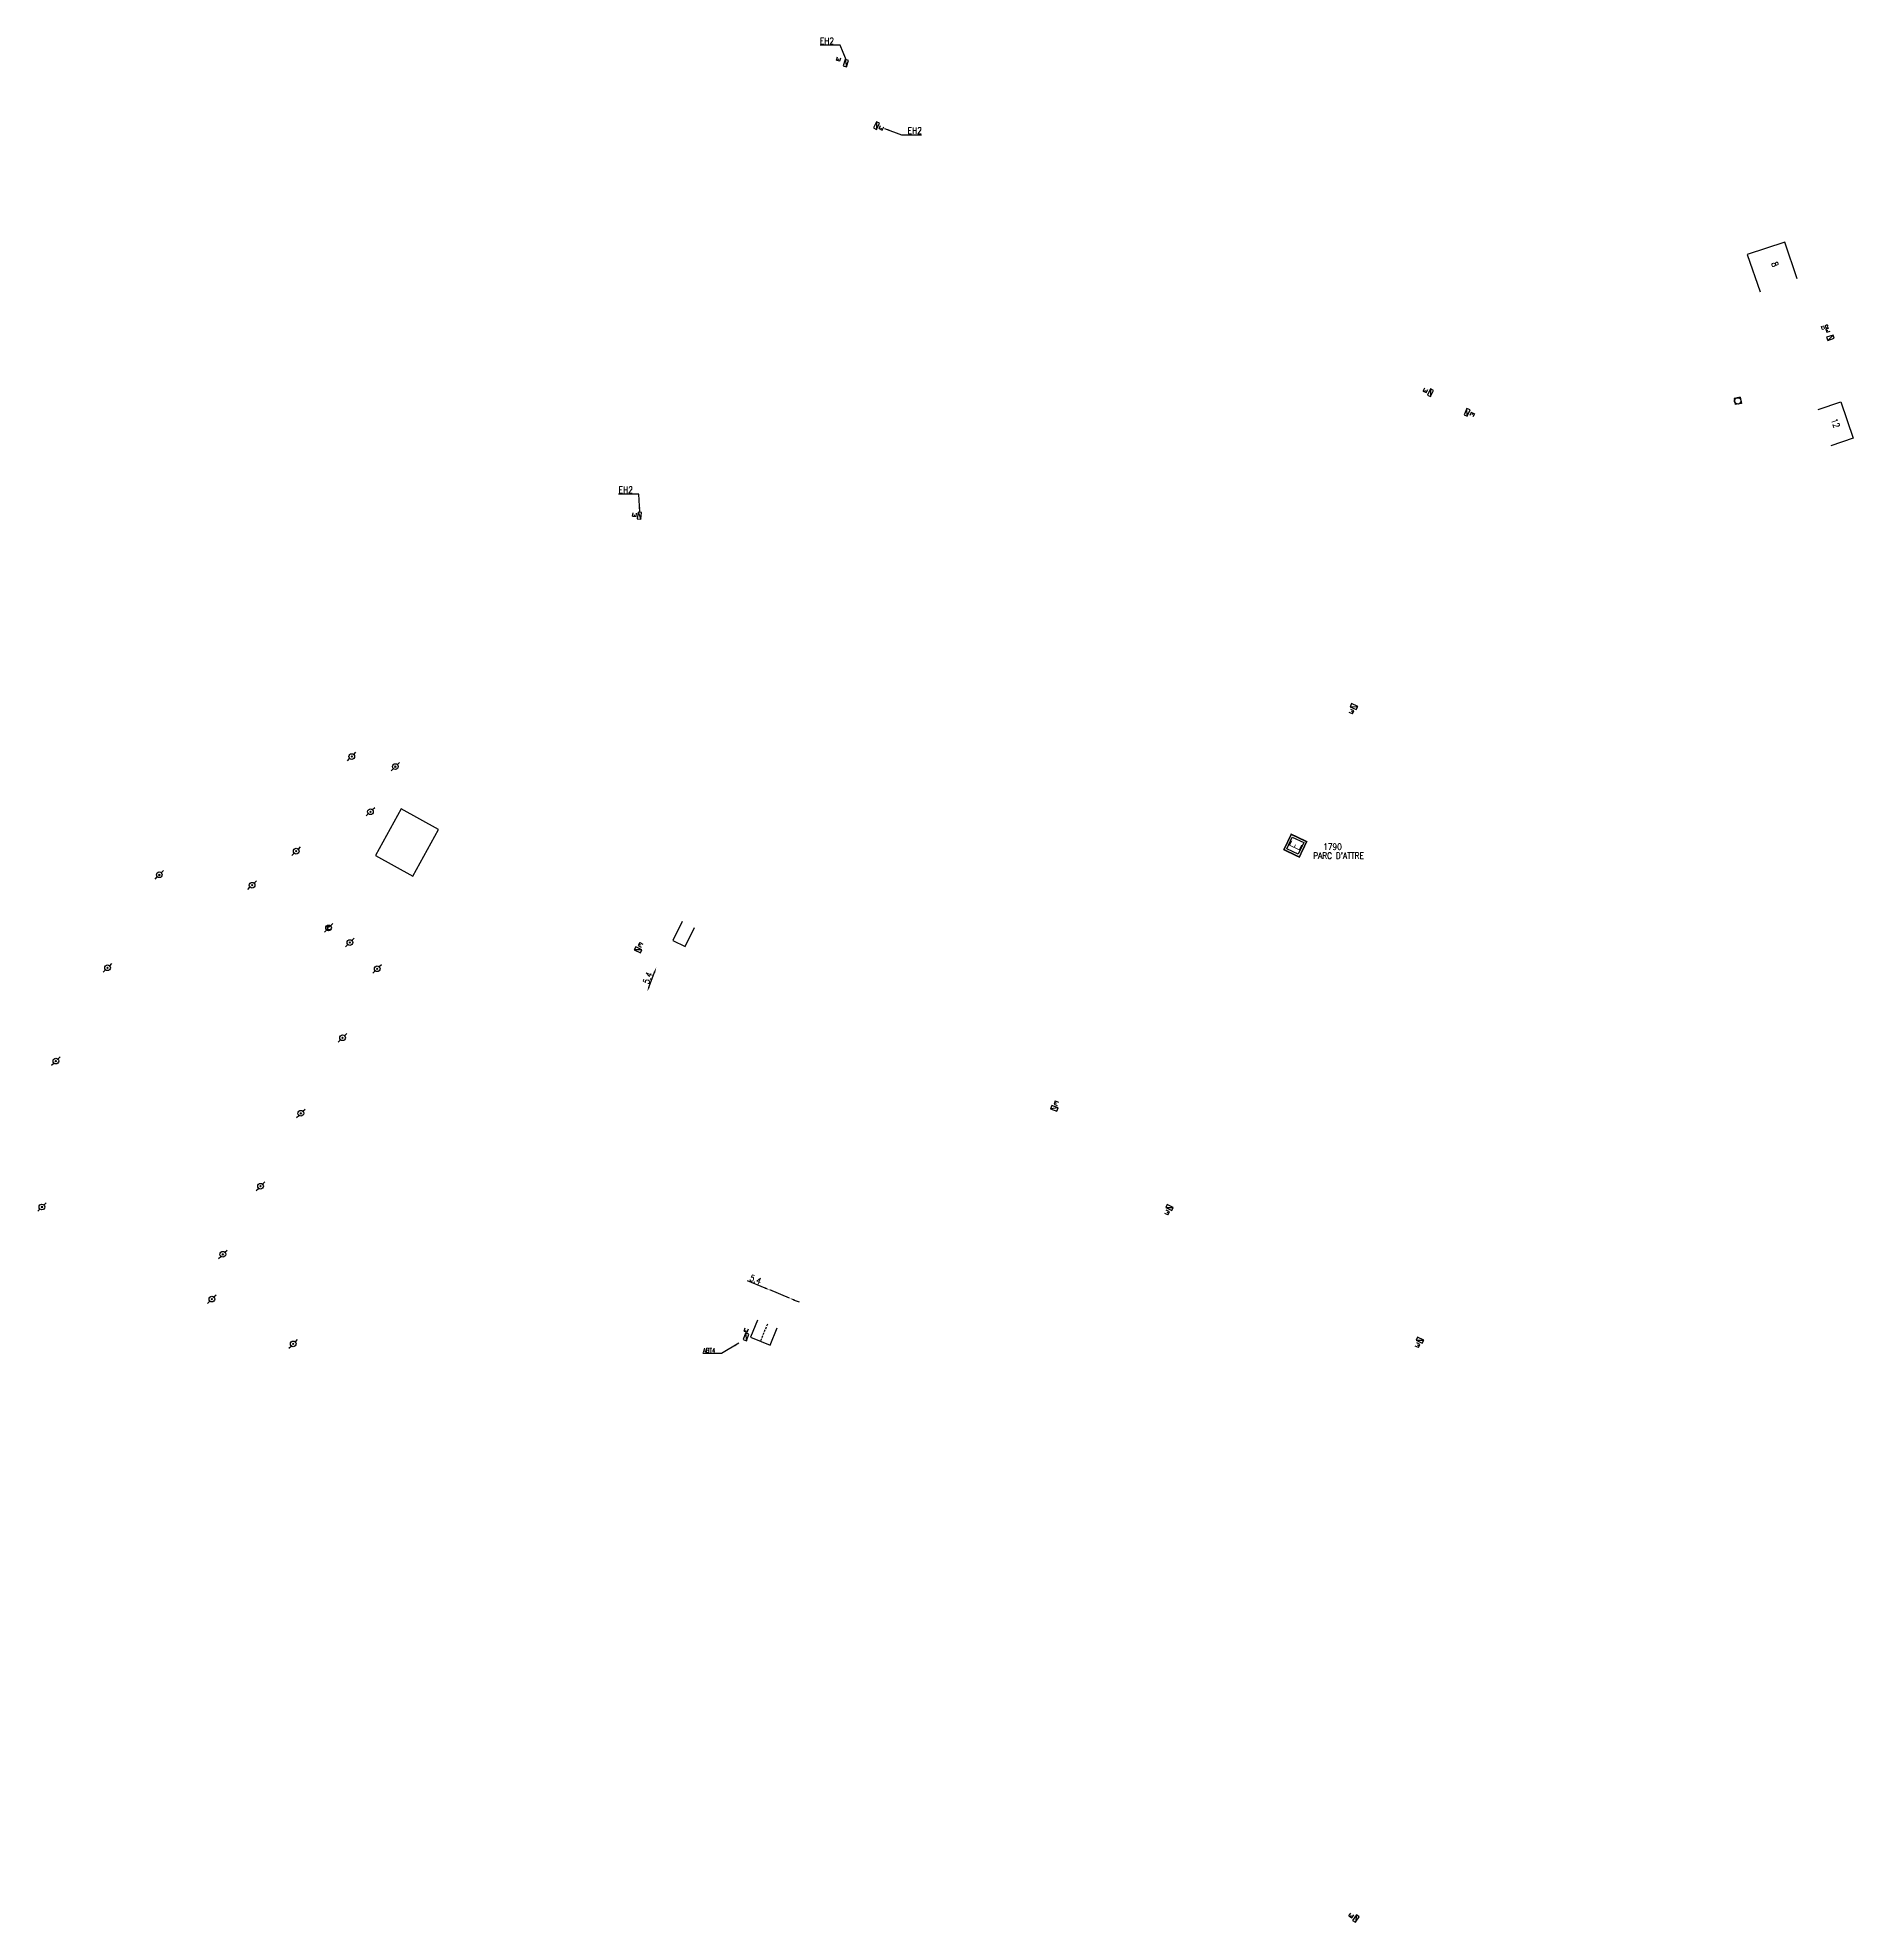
# Model space of a CAD drawing. Header units: millimetres. Extents: x 115000 to 115903, y 121012 to 121922.
# Drawn here: x 115477.2 to 115902.9, y 121472.3 to 121914.1 of the extents above; entities that cross this region are included whole.
import ezdxf
from ezdxf.enums import TextEntityAlignment as Align

# ---------------------------------------------------------------- set-up
doc = ezdxf.new("R2010")
doc.units = ezdxf.units.MM
doc.header["$PDMODE"] = 34
doc.linetypes.add('DASHED', pattern=[0.75, 0.5, -0.25])
doc.layers.get('0').update_dxf_attribs({"linetype": 'CONTINUOUS'})
doc.layers.get('DEFPOINTS').update_dxf_attribs({"linetype": 'CONTINUOUS'})
for name, color, linetype in [('M_200', 7, 'CONTINUOUS'), ('W0001', 6, 'DASHED'), ('W0008', 7, 'CONTINUOUS'), ('W0100', 7, 'CONTINUOUS'), ('W0104', 1, 'CONTINUOUS'), ('W0420', 7, 'CONTINUOUS'), ('W0430', 7, 'CONTINUOUS'), ('w0471', 7, 'CONTINUOUS'), ('W0473', 7, 'CONTINUOUS'), ('w0991', 7, 'CONTINUOUS')]:
    doc.layers.add(name, color=color, linetype=linetype)
doc.styles.add('M_ROMANS', font='ROMANS.shx', dxfattribs={"width": 0.75})
doc.styles.get("Standard").update_dxf_attribs({"font": 'romans.shx', "width": 0.85})
doc.dimstyles.get("Standard").update_dxf_attribs({"dimtxt": 1.5, "dimasz": 1.2, "dimexe": 0.625, "dimexo": 0.625, "dimgap": 0.25, "dimtad": 1, "dimdec": 1, "dimzin": 0, "dimdsep": 46, "dimtxsty": 'Standard', "dimcen": -0.5, "dimadec": 0, "dimazin": 0, "dimtfac": 1, "dimtdec": 1, "dimtmove": 0, "dimatfit": 3, "dimfxl": 0, "dimtolj": 1, "dimtzin": 0, "dimarcsym": 0})

# ---------------------------------------------------------------- blocks, each defined once
blk = doc.blocks.new('T471')
for p, q in [((-0.333334, 0.333334), (-0.333334, -0.333334)), ((-0.333334, 0.333334), (0.333334, 0.333334)), ((-0.333334, 0), (0, 0)), ((0.500001, 0.500001), (1.000002, 1.000002)), ((-0.500001, -0.500001), (-1.000002, -1.000002)), ((-0.333334, -0.333334), (0.333334, -0.333334))]:
    blk.add_line(p, q)
blk.add_ellipse((0, 0), major_axis=(0.471405, 0.471405), ratio=1, start_param=5.4977871438, end_param=11.780972451)
blk = doc.blocks.new('*U3')
at = {"flags": 128}
for points in [[(0.8, 0.8), (-0.8, 0.8)], [(-0.8, 0.8), (-0.8, 0)], [(0.8, 0.8), (-0.8, 0)], [(-0.8, 0), (0.8, 0)], [(-0.3, 1.96), (0.5, 1.96)], [(-0.3, 1.96), (-0.3, 1.16)], [(-0.3, 1.56), (0.1, 1.56)], [(-0.3, 1.16), (0.5, 1.16)], [(0.8, 0), (0.8, 0.8)]]:
    blk.add_lwpolyline(points, dxfattribs=at)
blk = doc.blocks.new('*U4')
at = {"flags": 128}
for points in [[(0.8, 0.8), (-0.8, 0.8)], [(-0.8, 0.8), (-0.8, 0)], [(0.8, 0.8), (-0.8, 0)], [(-0.8, 0), (0.8, 0)], [(0.8, 0), (0.8, 0.8)], [(-0.37, -0.44), (0.43, -0.44)], [(-0.37, -0.44), (-0.37, -1.24)], [(-0.37, -0.84), (0.03, -0.84)], [(-0.37, -1.24), (0.43, -1.24)]]:
    blk.add_lwpolyline(points, dxfattribs=at)
blk = doc.blocks.new('*U5')
at = {"flags": 128}
for points in [[(0.8, 0.8), (-0.8, 0.8)], [(-0.8, 0.8), (-0.8, 0)], [(0.8, 0.8), (-0.8, 0)], [(-0.8, 0), (0.8, 0)], [(0.1, 2.71), (0.9, 2.71)], [(0.1, 2.71), (0.1, 1.91)], [(0.1, 2.31), (0.5, 2.31)], [(0.1, 1.91), (0.9, 1.91)], [(0.8, 0), (0.8, 0.8)]]:
    blk.add_lwpolyline(points, dxfattribs=at)
blk = doc.blocks.new('M_200_56')
at = {"color": 0, "linetype": 'Continuous', "const_width": 0.35, "flags": 128}
blk.add_lwpolyline([(2, 2), (2, -2), (-2, -2), (-2, 2)], close=True, dxfattribs=at)
at = {"color": 0, "linetype": 'Continuous'}
blk.add_lwpolyline([(-1.5, 1.5), (1.5, 1.5), (1.5, -1.5), (-1.5, -1.5)], close=True, dxfattribs=at)
at = {"color": 0, "linetype": 'Continuous', "width": 0.85}
blk.add_text('E', height=2.5, dxfattribs=at).set_placement((0, 0), align=Align.MIDDLE_CENTER)
for tag, p in [('NUM', (0, 15.06)), ('NOM', (0, 8.65))]:
    blk.add_attdef(tag, text='', height=4, dxfattribs=at).set_placement(p, align=Align.MIDDLE)
at = {"color": 0, "linetype": 'Continuous', "style": 'M_ROMANS', "width": 0.75, "flags": 3}
for tag, p in [('DEF_LEG', (-0.13, -4.99)), ('DEF_COUP', (-0.13, -7.49)), ('DEF_TYPE', (-0.13, -9.99))]:
    blk.add_attdef(tag, text='', height=1.2, dxfattribs=at).set_placement(p, align=Align.MIDDLE)
blk = doc.blocks.new('*U6')
at = {"flags": 128}
for points in [[(0.8, 0.8), (-0.8, 0.8)], [(-0.8, 0.8), (-0.8, 0)], [(0.8, 0.8), (-0.8, 0)], [(-0.8, 0), (0.8, 0)], [(-0.4, 2.69), (0.4, 2.69)], [(-0.4, 2.69), (-0.4, 1.89)], [(-0.4, 2.29), (0, 2.29)], [(-0.4, 1.89), (0.4, 1.89)], [(0.8, 0), (0.8, 0.8)]]:
    blk.add_lwpolyline(points, dxfattribs=at)
blk = doc.blocks.new('T473')
for p, q in [((-0.166667, 0.166667), (0.166667, -0.166667)), ((-0.166667, -0.166667), (0.166667, 0.166667)), ((0.500001, 0.500001), (1.000002, 1.000002)), ((-1.000002, -1.000002), (-0.500001, -0.500001))]:
    blk.add_line(p, q)
blk.add_ellipse((0, 0), major_axis=(0.471405, 0.471405), ratio=1, start_param=5.4977871438, end_param=11.780972451)
blk = doc.blocks.new('T430')
at = {"flags": 128}
for points in [[(0.8, 0.8), (-0.8, 0.8)], [(-0.8, 0.8), (-0.8, 0)], [(0.8, 0.8), (-0.8, 0)], [(-0.8, 0), (0.8, 0)], [(-0.4, 2.1), (0.4, 2.1)], [(-0.4, 2.1), (-0.4, 1.3)], [(-0.4, 1.7), (0, 1.7)], [(-0.4, 1.3), (0.4, 1.3)], [(0.8, 0), (0.8, 0.8)]]:
    blk.add_lwpolyline(points, dxfattribs=at)
blk = doc.blocks.new('*U13')
at = {"flags": 128}
for points in [[(0.8, 0.8), (-0.8, 0.8)], [(-0.8, 0.8), (-0.8, 0)], [(0.8, 0.8), (-0.8, 0)], [(-0.8, 0), (0.8, 0)], [(0.8, 0), (0.8, 0.8)], [(1.15, 1.3), (1.95, 1.3)], [(1.15, 1.3), (1.15, 0.5)], [(1.15, 0.9), (1.55, 0.9)], [(1.15, 0.5), (1.95, 0.5)]]:
    blk.add_lwpolyline(points, dxfattribs=at)
blk = doc.blocks.new('*D11')
at = {"layer": 'DEFPOINTS', "color": 0, "transparency": 16777216}
for p in [(115622.26, 121696.12), (115622.26, 121696.12), (115620.16, 121690.51)]:
    blk.add_point(p, dxfattribs=at)
at = {"layer": 'W0008', "color": 0, "lineweight": -2, "transparency": 16777216}
blk.add_line((115620.58, 121691.63), (115621.84, 121694.99), dxfattribs=at)
at = {"layer": 'W0008', "color": 0, "transparency": 16777216}
for points in [[(115621.66, 121695.06), (115622.03, 121694.92), (115622.26, 121696.12)], [(115620.4, 121691.7), (115620.77, 121691.56), (115620.16, 121690.51)]]:
    blk.add_solid(points, dxfattribs=at)
at = {"layer": 'W0008', "color": 0, "transparency": 16777216, "insert": (115620.28, 121693.66), "char_height": 1.5, "attachment_point": 5, "rotation": 69.4798}
blk.add_mtext('\\A1;5.4', dxfattribs=at)
blk = doc.blocks.new('*D12')
at = {"layer": 'DEFPOINTS', "color": 0, "transparency": 16777216}
for p in [(115648.87, 121620.52), (115648.87, 121620.52), (115653.51, 121618.61)]:
    blk.add_point(p, dxfattribs=at)
at = {"layer": 'W0008', "color": 0, "lineweight": -2, "transparency": 16777216}
for p, q in [((115647.76, 121620.97), (115643.66, 121622.66)), ((115653.51, 121618.61), (115648.87, 121620.52)), ((115654.62, 121618.15), (115655.73, 121617.7))]:
    blk.add_line(p, q, dxfattribs=at)
at = {"layer": 'W0008', "color": 0, "transparency": 16777216}
for points in [[(115647.84, 121621.16), (115647.69, 121620.79), (115648.87, 121620.52)], [(115654.7, 121618.34), (115654.55, 121617.97), (115653.51, 121618.61)]]:
    blk.add_solid(points, dxfattribs=at)
at = {"layer": 'W0008', "color": 0, "transparency": 16777216, "insert": (115645.54, 121622.97), "char_height": 1.5, "attachment_point": 5, "rotation": 337.6566}
blk.add_mtext('\\A1;5.4', dxfattribs=at)
blk = doc.blocks.new('T420')
for p, q in [((0.75, 0.75), (-0.75, 0.75)), ((-0.75, 0.75), (-0.75, -0.75)), ((0.75, 0.75), (0.75, -0.75)), ((0.75, -0.75), (-0.75, -0.75))]:
    blk.add_line(p, q)
blk.add_ellipse((0, 0), major_axis=(-0.53, 0.53), ratio=1, start_param=3.926991, end_param=10.210176)

msp = doc.modelspace()

# ---------------------------------------------------------------- linework, layer by layer
at = {"layer": 'W0001', "color": 252, "flags": 128}
msp.add_lwpolyline([(115648.31, 121612.52), (115646.69, 121608.5)], dxfattribs=at)
at = {"layer": 'W0008', "color": 252, "flags": 128}
msp.add_lwpolyline([(115645.98, 121613.42), (115644.37, 121609.45), (115648.97, 121607.56), (115650.64, 121611.62)], dxfattribs=at)
at = {"layer": 'W0100', "color": 252, "flags": 128}
for points in [[(115889.75, 121857.57), (115886.83, 121866.22), (115878.02, 121863.27), (115881.03, 121854.55)], [(115894.7, 121826.92), (115900, 121828.72), (115902.9, 121820.21), (115897.61, 121818.4)]]:
    msp.add_lwpolyline(points, dxfattribs=at)
msp.add_lwpolyline([(115562.49, 121733.32), (115556.44, 121722.39), (115565.18, 121717.55), (115571.24, 121728.48)], close=True, dxfattribs=at)
at = {"layer": 'W0104', "color": 252, "flags": 128}
msp.add_lwpolyline([(115628.34, 121706.91), (115626.15, 121702.42), (115629.01, 121701.03), (115631.2, 121705.54)], dxfattribs=at)

# ---------------------------------------------------------------- block references
at = {"layer": 'M_200'}
ref = msp.add_blockref('M_200_56', (115772.08, 121724.69), dxfattribs=dict(at, rotation=64.47947985635416))
ref.add_attrib('NUM', '1790', dxfattribs={"layer": '0', "color": 0, "linetype": 'Continuous', "height": 1.5, "width": 0.85}).set_placement((115780.8, 121724.44), align=Align.MIDDLE)
ref.add_attrib('NOM', "PARC D'ATTRE", dxfattribs={"layer": '0', "color": 0, "linetype": 'Continuous', "height": 1.5, "width": 0.85}).set_placement((115782.23, 121722.34), align=Align.MIDDLE)
at = {"layer": 'W0420', "rotation": 10.98094714356125}
msp.add_blockref('T420', (115875.82, 121828.98), dxfattribs=at)
at = {"layer": 'W0430'}
for name, p, rotation in [('*U5', (115667.09, 121908.05), 73.93579864821588), ('*U4', (115674.28, 121893.34), 64.50064081802141), ('*U6', (115897.67, 121843.4), 18.69678697131179), ('T430', (115804.13, 121830.72), 64.08331834650348), ('T430', (115811.99, 121826.46), 244.5963680256101), ('*U3', (115618.71, 121802.01), 83.76863423800266), ('T430', (115786.01, 121757.65), 154.5005023887298), ('T430', (115617.82, 121699.91), 334.0867089569041), ('T430', (115715.46, 121662.72), 339.4312827212656), ('T430', (115742.76, 121640.21), 154.7617672282881), ('*U13', (115643.69, 121609.36), 70.84221541555364), ('T430', (115801.47, 121609.1), 154.603606461534), ('T430', (115786.63, 121472.91), 55.62344596129996)]:
    msp.add_blockref(name, p, dxfattribs=dict(at, rotation=rotation))
at = {"layer": 'w0471', "color": 252}
for rotation in [0.952976050826182, 0.9529760508261824]:
    msp.add_blockref('T471', (115545.44, 121705.4), dxfattribs=dict(at, rotation=rotation))
at = {"layer": 'W0473'}
for p in [(115550.87, 121745.59), (115561.1, 121743.22), (115555.26, 121732.65), (115537.86, 121723.4), (115505.76, 121717.86), (115527.52, 121715.42), (115550.43, 121701.98), (115493.63, 121696.05), (115556.84, 121695.83), (115548.73, 121679.65), (115481.51, 121674.19), (115538.94, 121661.94), (115529.49, 121644.84), (115478.25, 121639.97), (115520.65, 121628.88), (115518.08, 121618.38), (115537.16, 121607.87)]:
    msp.add_blockref('T473', p, dxfattribs=at)

# ---------------------------------------------------------------- texts
at = {"layer": 'W0430', "linetype": 'Continuous', "width": 0.85}
msp.add_text('EH2', height=0.75, rotation=18.5699, dxfattribs=at).set_placement((115895.51, 121845.64))
at = {"layer": 'W0430', "linetype": 'Continuous', "char_height": 1.5}
for insert, attachment_point in [((115663.94, 121912.63), 9), ((115681.2, 121891.61), 7)]:
    msp.add_mtext('EH2', dxfattribs=dict(at, insert=insert, attachment_point=attachment_point))
at = {"layer": 'W0430', "insert": (115613.45, 121807.37), "char_height": 1.5, "attachment_point": 7}
msp.add_mtext('EH2', dxfattribs=at)
at = {"layer": 'W0430', "color": 252, "linetype": 'Continuous', "insert": (115636.11, 121605.85), "char_height": 1, "attachment_point": 9}
msp.add_mtext('\\A1;ABT4', dxfattribs=at)
at = {"layer": 'w0991', "color": 252, "width": 0.85}
for s, p in [('8', (115884.53, 121860.99)), ('12', (115898.74, 121823.75))]:
    msp.add_text(s, height=1.5, rotation=288.8096, dxfattribs=at).set_placement(p, align=Align.MIDDLE)

# ---------------------------------------------------------------- dimensions: what is measured, and where the dimension line sits
at = {"layer": 'W0008', "color": 252}
for base, p1, p2, angle, picture, middle in [((115622.26, 121696.12), (115620.16, 121690.51), (115622.26, 121696.12), 249.4798, '*D11', (115621.21, 121693.31)), ((115648.87, 121620.52), (115653.51, 121618.61), (115648.87, 121620.52), 337.6566, '*D12', (115645.16, 121622.04))]:
    dim = msp.add_linear_dim(base=base, p1=p1, p2=p2, angle=angle, text='5.4', dimstyle='Standard', override={"dimatfit": 0}, dxfattribs=at)
    dim.commit()
    dim.dimension.update_dxf_attribs({"geometry": picture, "text_midpoint": middle, "dimtype": 160})

# ---------------------------------------------------------------- leaders
at = {"layer": 'W0430', "linetype": 'Continuous', "annotation_type": 0, "has_hookline": 1, "text_width": 3.28}
for points, hookline_direction in [([(115666.77, 121908.96), (115665.39, 121912.38), (115664.19, 121912.38)], 1), ([(115675.75, 121892.85), (115679.75, 121891.36), (115680.95, 121891.36)], 0)]:
    msp.add_leader(points, dimstyle='Standard', dxfattribs=dict(at, hookline_direction=hookline_direction))
at = {"layer": 'W0430', "annotation_type": 0, "has_hookline": 1, "hookline_direction": 1, "text_width": 3.28}
msp.add_leader([(115618.4, 121802.85), (115618.18, 121807.12), (115616.98, 121807.12)], dimstyle='Standard', dxfattribs=at)
at = {"layer": 'W0430', "color": 252, "linetype": 'Continuous', "annotation_type": 0, "has_hookline": 1, "hookline_direction": 1, "text_width": 2.91}
msp.add_leader([(115641.65, 121608.04), (115637.56, 121605.6), (115636.36, 121605.6)], dimstyle='Standard', dxfattribs=at)

doc.saveas('drawing.dxf')
